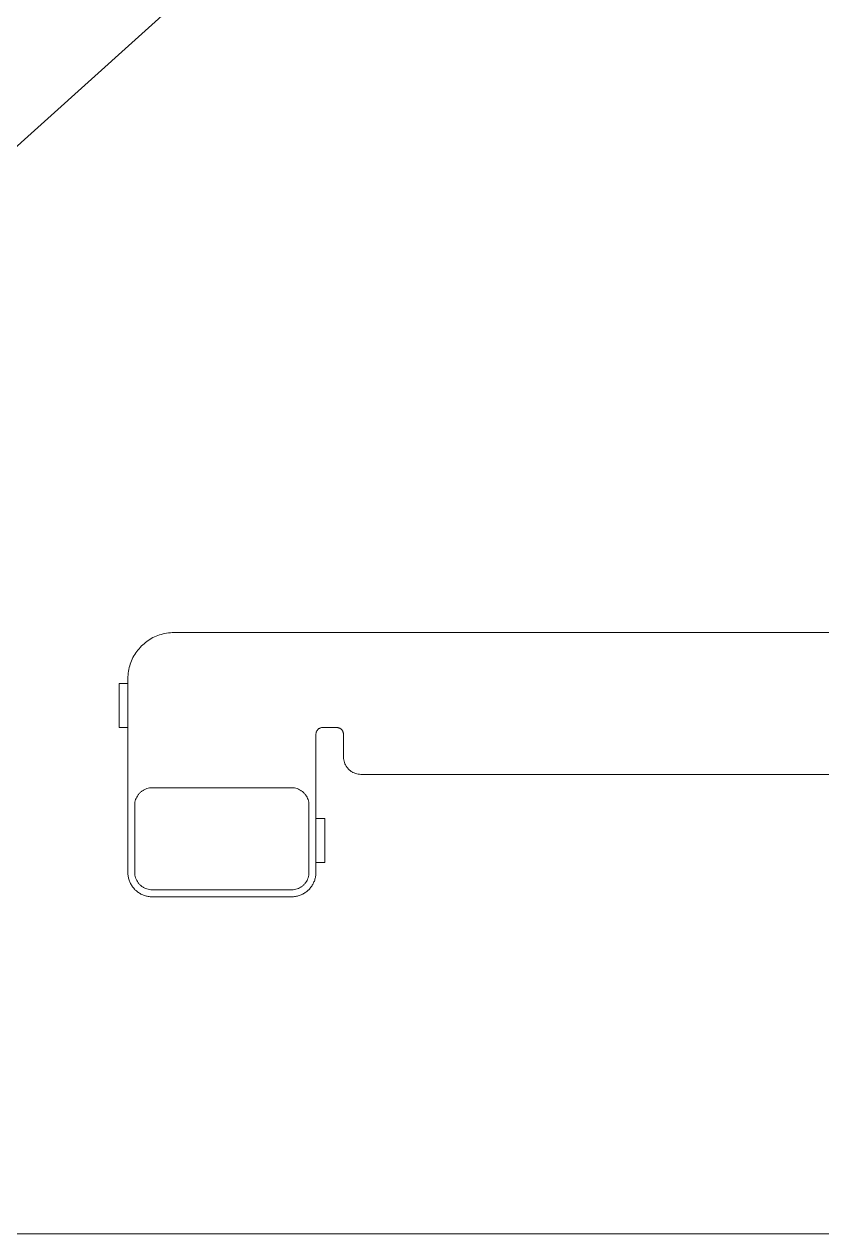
# Model space of a CAD drawing. Header units: millimetres. Extents: x 1863 to 2194, y 977 to 1295.
# Drawn here: x 1928.87 to 1951.76, y 982.2 to 1016.93 of the extents above; entities that cross this region are included whole.
import ezdxf

# ---------------------------------------------------------------- set-up
doc = ezdxf.new("R2010")
doc.units = ezdxf.units.MM
doc.layers.add('05 Tray 實際版框', color=220, linetype='Continuous', lineweight=25)
doc.layers.add('2', color=7, linetype='Continuous', true_color=0xffffff)
doc.layers.add('BMLJ', color=4, linetype='Continuous')
doc.layers.get('0').off()

# ---------------------------------------------------------------- blocks, each defined once
blk = doc.blocks.new('A$C1B9535D9')
at = {"layer": '2', "color": 35, "linetype": 'Continuous', "lineweight": 18}
for p, q in [((78.235, 37.725), (76.973, 37.725)), ((76.973, 37.725), (76.973, 37.475)), ((78.235, 37.475), (78.235, 37.725)), ((73.093, 31.825), (73.093, 32.075)), ((74.355, 32.075), (74.355, 31.825)), ((74.355, 31.825), (73.093, 31.825))]:
    blk.add_line(p, q, dxfattribs=at)
for points, degree in [([(75.702, 38.767), (75.702, 113.546)], 1), ([(71.627, 56.393), (71.627, 33.403)], 1), ([(75.646, 38.537), (75.656, 38.561), (75.666, 38.585), (75.676, 38.609)], 3), ([(75.676, 38.609), (75.682, 38.634), (75.689, 38.66), (75.695, 38.685)], 3), ([(75.695, 38.685), (75.697, 38.712), (75.699, 38.74), (75.702, 38.767)], 3), ([(74.393, 38.185), (74.4, 38.193), (74.407, 38.2), (74.413, 38.208)], 3), ([(74.413, 38.208), (74.421, 38.215), (74.429, 38.221), (74.437, 38.228)], 3), ([(74.437, 38.228), (74.445, 38.233), (74.454, 38.239), (74.463, 38.244)], 3), ([(74.463, 38.244), (74.472, 38.248), (74.482, 38.252), (74.491, 38.256)], 3), ([(74.491, 38.256), (74.502, 38.259), (74.512, 38.261), (74.522, 38.264)], 3), ([(74.522, 38.264), (74.533, 38.265), (74.544, 38.266), (74.555, 38.266)], 3), ([(74.555, 38.266), (75.202, 38.266)], 1), ([(75.202, 38.266), (75.229, 38.269), (75.256, 38.271), (75.283, 38.273)], 3), ([(75.283, 38.273), (75.308, 38.279), (75.334, 38.286), (75.36, 38.292)], 3), ([(75.36, 38.292), (75.384, 38.302), (75.408, 38.312), (75.431, 38.322)], 3), ([(75.431, 38.322), (75.453, 38.336), (75.475, 38.349), (75.497, 38.363)], 3), ([(75.497, 38.363), (75.516, 38.38), (75.536, 38.396), (75.555, 38.413)], 3), ([(75.555, 38.413), (75.572, 38.432), (75.588, 38.452), (75.605, 38.471)], 3), ([(75.605, 38.471), (75.619, 38.493), (75.632, 38.515), (75.646, 38.537)], 3), ([(74.355, 38.067), (74.356, 38.078), (74.356, 38.089), (74.357, 38.1)], 3), ([(74.355, 37.675), (74.355, 38.067)], 1), ([(74.357, 38.1), (74.36, 38.11), (74.362, 38.12), (74.365, 38.13)], 3), ([(74.365, 38.13), (74.369, 38.14), (74.373, 38.149), (74.377, 38.159)], 3), ([(74.377, 38.159), (74.382, 38.167), (74.388, 38.176), (74.393, 38.185)], 3), ([(74.357, 37.644), (74.356, 37.655), (74.355, 37.665), (74.355, 37.675)], 3), ([(74.364, 37.615), (74.362, 37.625), (74.359, 37.635), (74.357, 37.644)], 3), ([(74.375, 37.588), (74.371, 37.597), (74.367, 37.606), (74.364, 37.615)], 3), ([(74.389, 37.562), (74.384, 37.571), (74.38, 37.579), (74.375, 37.588)], 3), ([(74.407, 37.54), (74.401, 37.547), (74.395, 37.555), (74.389, 37.562)], 3), ([(74.429, 37.52), (74.421, 37.526), (74.414, 37.533), (74.407, 37.54)], 3), ([(74.453, 37.503), (74.445, 37.508), (74.437, 37.514), (74.429, 37.52)], 3), ([(74.479, 37.49), (74.47, 37.494), (74.461, 37.498), (74.453, 37.503)], 3), ([(74.507, 37.48), (74.498, 37.484), (74.488, 37.487), (74.479, 37.49)], 3), ([(74.538, 37.476), (74.528, 37.477), (74.517, 37.479), (74.507, 37.48)], 3), ([(74.557, 37.475), (74.538, 37.476)], 1), ([(78.518, 37.475), (74.557, 37.475)], 1), ([(76.29, 37.179), (76.271, 37.162), (76.251, 37.145), (76.232, 37.129)], 3), ([(76.356, 37.219), (76.334, 37.206), (76.312, 37.192), (76.29, 37.179)], 3), ([(76.427, 37.25), (76.404, 37.24), (76.38, 37.23), (76.356, 37.219)], 3), ([(76.504, 37.269), (76.479, 37.262), (76.453, 37.256), (76.427, 37.25)], 3), ([(76.585, 37.275), (76.558, 37.273), (76.531, 37.271), (76.504, 37.269)], 3), ([(78.518, 37.275), (76.585, 37.275)], 1), ([(78.631, 37.466), (78.593, 37.469), (78.556, 37.472), (78.518, 37.475)], 3), ([(78.599, 37.269), (78.572, 37.271), (78.545, 37.273), (78.518, 37.275)], 3), ([(78.676, 37.25), (78.65, 37.256), (78.625, 37.262), (78.599, 37.269)], 3), ([(78.739, 37.439), (78.703, 37.448), (78.667, 37.457), (78.631, 37.466)], 3), ([(78.748, 37.219), (78.724, 37.23), (78.7, 37.24), (78.676, 37.25)], 3), ([(78.839, 37.397), (78.806, 37.411), (78.772, 37.425), (78.739, 37.439)], 3), ([(78.813, 37.179), (78.791, 37.192), (78.769, 37.206), (78.748, 37.219)], 3), ([(78.871, 37.129), (78.852, 37.145), (78.833, 37.162), (78.813, 37.179)], 3), ([(78.931, 37.34), (78.901, 37.359), (78.87, 37.378), (78.839, 37.397)], 3), ([(79.013, 37.27), (78.986, 37.293), (78.958, 37.316), (78.931, 37.34)], 3), ([(79.083, 37.188), (79.059, 37.215), (79.036, 37.243), (79.013, 37.27)], 3), ([(79.14, 37.096), (79.121, 37.127), (79.102, 37.158), (79.083, 37.188)], 3), ([(76.092, 36.857), (76.09, 36.83), (76.088, 36.803), (76.085, 36.776)], 3), ([(76.111, 36.934), (76.105, 36.908), (76.098, 36.883), (76.092, 36.857)], 3), ([(76.141, 37.005), (76.131, 36.981), (76.121, 36.958), (76.111, 36.934)], 3), ([(76.182, 37.071), (76.168, 37.049), (76.155, 37.027), (76.141, 37.005)], 3), ([(76.232, 37.129), (76.215, 37.109), (76.199, 37.09), (76.182, 37.071)], 3), ([(78.921, 37.071), (78.905, 37.09), (78.888, 37.109), (78.871, 37.129)], 3), ([(78.962, 37.005), (78.948, 37.027), (78.935, 37.049), (78.921, 37.071)], 3), ([(78.992, 36.934), (78.982, 36.958), (78.972, 36.981), (78.962, 37.005)], 3), ([(79.011, 36.857), (79.005, 36.883), (78.999, 36.908), (78.992, 36.934)], 3), ([(79.018, 36.776), (79.016, 36.803), (79.014, 36.83), (79.011, 36.857)], 3), ([(79.182, 36.996), (79.168, 37.029), (79.154, 37.063), (79.14, 37.096)], 3), ([(79.209, 36.888), (79.2, 36.924), (79.191, 36.96), (79.182, 36.996)], 3), ([(79.218, 36.775), (79.215, 36.812), (79.212, 36.85), (79.209, 36.888)], 3), ([(76.085, 36.776), (76.085, 32.776)], 1), ([(79.018, 32.776), (79.018, 36.776)], 1), ([(79.218, 32.774), (79.218, 36.775)], 1), ([(71.627, 33.403), (71.633, 33.332), (71.639, 33.26), (71.644, 33.188)], 3), ([(71.644, 33.188), (71.661, 33.12), (71.678, 33.052), (71.695, 32.984)], 3), ([(71.695, 32.984), (71.722, 32.92), (71.749, 32.857), (71.775, 32.793)], 3), ([(71.775, 32.793), (71.811, 32.735), (71.847, 32.677), (71.884, 32.619)], 3), ([(76.085, 32.776), (76.088, 32.749), (76.09, 32.722), (76.092, 32.695)], 3), ([(76.092, 32.695), (76.098, 32.669), (76.105, 32.643), (76.111, 32.617)], 3), ([(78.992, 32.617), (78.999, 32.643), (79.005, 32.669), (79.011, 32.695)], 3), ([(79.011, 32.695), (79.014, 32.722), (79.016, 32.749), (79.018, 32.776)], 3), ([(79.182, 32.554), (79.191, 32.589), (79.2, 32.625), (79.209, 32.661)], 3), ([(79.209, 32.661), (79.212, 32.699), (79.215, 32.737), (79.218, 32.774)], 3), ([(71.884, 32.619), (71.928, 32.567), (71.972, 32.516), (72.016, 32.464)], 3), ([(72.016, 32.464), (72.068, 32.42), (72.12, 32.376), (72.171, 32.331)], 3), ([(72.171, 32.331), (72.229, 32.295), (72.287, 32.259), (72.345, 32.223)], 3), ([(76.111, 32.617), (76.121, 32.593), (76.131, 32.569), (76.141, 32.546)], 3), ([(76.141, 32.546), (76.155, 32.524), (76.168, 32.502), (76.182, 32.48)], 3), ([(76.182, 32.48), (76.199, 32.46), (76.215, 32.441), (76.232, 32.422)], 3), ([(76.232, 32.422), (76.251, 32.405), (76.271, 32.388), (76.29, 32.371)], 3), ([(76.29, 32.371), (76.312, 32.358), (76.334, 32.344), (76.356, 32.331)], 3), ([(76.356, 32.331), (76.38, 32.321), (76.404, 32.311), (76.427, 32.3)], 3), ([(76.427, 32.3), (76.453, 32.294), (76.479, 32.288), (76.504, 32.281)], 3), ([(78.599, 32.281), (78.625, 32.288), (78.65, 32.294), (78.676, 32.3)], 3), ([(78.676, 32.3), (78.7, 32.311), (78.724, 32.321), (78.748, 32.331)], 3), ([(78.748, 32.331), (78.769, 32.344), (78.791, 32.358), (78.813, 32.371)], 3), ([(78.813, 32.371), (78.833, 32.388), (78.852, 32.405), (78.871, 32.422)], 3), ([(78.871, 32.422), (78.888, 32.441), (78.905, 32.46), (78.921, 32.48)], 3), ([(78.921, 32.48), (78.935, 32.502), (78.948, 32.524), (78.962, 32.546)], 3), ([(78.962, 32.546), (78.972, 32.569), (78.982, 32.593), (78.992, 32.617)], 3), ([(79.013, 32.28), (79.036, 32.307), (79.059, 32.335), (79.083, 32.362)], 3), ([(79.083, 32.362), (79.102, 32.392), (79.121, 32.423), (79.14, 32.453)], 3), ([(79.14, 32.453), (79.154, 32.487), (79.168, 32.52), (79.182, 32.554)], 3), ([(72.345, 32.223), (72.409, 32.197), (72.472, 32.17), (72.536, 32.143)], 3), ([(72.536, 32.143), (72.604, 32.126), (72.672, 32.109), (72.741, 32.093)], 3), ([(72.741, 32.093), (72.812, 32.087), (72.884, 32.081), (72.956, 32.075)], 3), ([(72.956, 32.075), (78.518, 32.075)], 1), ([(76.504, 32.281), (76.531, 32.279), (76.558, 32.277), (76.585, 32.275)], 3), ([(76.585, 32.275), (78.518, 32.275)], 1), ([(78.518, 32.275), (78.545, 32.277), (78.572, 32.279), (78.599, 32.281)], 3), ([(78.518, 32.075), (78.556, 32.078), (78.593, 32.081), (78.631, 32.084)], 3), ([(78.631, 32.084), (78.667, 32.093), (78.703, 32.102), (78.739, 32.111)], 3), ([(78.739, 32.111), (78.772, 32.125), (78.806, 32.139), (78.839, 32.153)], 3), ([(78.839, 32.153), (78.87, 32.172), (78.901, 32.191), (78.931, 32.21)], 3), ([(78.931, 32.21), (78.958, 32.234), (78.986, 32.257), (79.013, 32.28)], 3)]:
    blk.add_open_spline(points, degree=degree, dxfattribs=at)

msp = doc.modelspace()

# ---------------------------------------------------------------- linework, layer by layer
at = {"layer": '05 Tray 實際版框', "lineweight": 0, "ltscale": 0.2}
msp.add_lwpolyline([(2003.716, 982.203), (1903.966, 982.203, -0.414214), (1893.966, 992.203), (1893.966, 1160.203)], format="xyb", dxfattribs=at)
at = {"layer": 'BMLJ'}
msp.add_line((1893.966, 982.203), (2193.966, 1252.203), dxfattribs=at)

# ---------------------------------------------------------------- block references
at = {"linetype": 'Continuous', "rotation": 270}
msp.add_blockref('A$C1B9535D9', (1899.769, 1071.094), dxfattribs=at)

doc.saveas('drawing.dxf')
